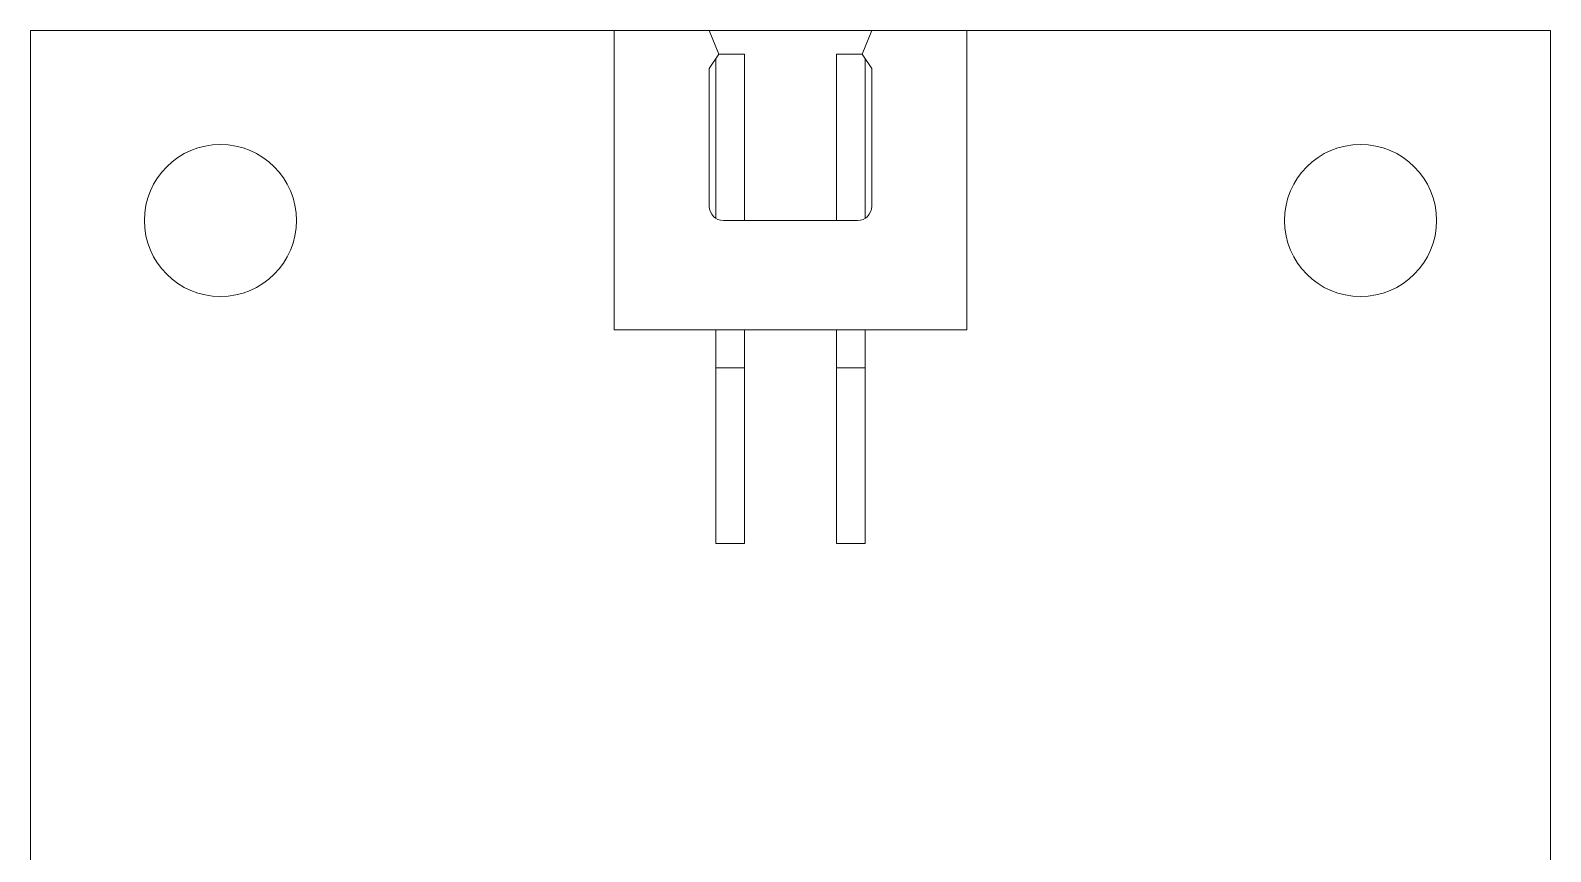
# Model space of a CAD drawing. Header units: millimetres. Extents: x 564.8 to 596.8, y 285.7 to 332.7.
# Drawn here: x 564.76 to 596.76, y 315.42 to 332.7 of the extents above; entities that cross this region are included whole.
import ezdxf

# ---------------------------------------------------------------- set-up
doc = ezdxf.new("R2010")
doc.units = ezdxf.units.MM
doc.layers.add('1', color=7, linetype='Continuous', true_color=0xffffff)

msp = doc.modelspace()

# ---------------------------------------------------------------- linework, layer by layer
at = {"layer": '1', "color": 7, "linetype": 'Continuous', "lineweight": 18}
for p, q in [((564.755, 285.696), (564.755, 332.696)), ((596.755, 332.696), (564.755, 332.696)), ((577.045, 332.695), (579.045, 332.695)), ((577.045, 332.695), (577.045, 326.396)), ((582.465, 332.695), (579.045, 332.695)), ((579.245, 332.195), (579.045, 332.695)), ((582.465, 332.695), (582.265, 332.195)), ((582.465, 332.695), (584.465, 332.695)), ((584.465, 332.695), (584.465, 326.396)), ((596.755, 332.696), (596.755, 285.696)), ((579.045, 331.895), (579.245, 332.195)), ((579.245, 332.195), (579.785, 332.195)), ((579.785, 332.195), (579.785, 328.695)), ((581.725, 332.195), (581.725, 328.695)), ((581.725, 332.195), (582.265, 332.195)), ((582.265, 332.195), (582.465, 331.895)), ((579.045, 328.995), (579.045, 331.895)), ((579.185, 332.105), (579.185, 328.741)), ((582.325, 332.105), (582.325, 328.741)), ((582.465, 328.995), (582.465, 331.895)), ((579.345, 328.695), (582.165, 328.695)), ((584.465, 326.396), (577.045, 326.396)), ((579.185, 326.196), (579.185, 326.396)), ((579.185, 325.596), (579.185, 326.196)), ((579.785, 326.196), (579.785, 326.396)), ((579.785, 326.196), (579.785, 325.596)), ((581.725, 326.196), (581.725, 326.396)), ((581.725, 325.596), (581.725, 326.196)), ((582.325, 326.196), (582.325, 326.396)), ((582.325, 326.196), (582.325, 325.596)), ((579.185, 325.496), (579.185, 325.596)), ((579.785, 325.596), (579.185, 325.596)), ((579.185, 321.896), (579.185, 325.496)), ((579.785, 325.596), (579.785, 325.496)), ((579.785, 321.896), (579.785, 325.496)), ((581.725, 325.496), (581.725, 325.596)), ((582.325, 325.596), (581.725, 325.596)), ((581.725, 321.896), (581.725, 325.496)), ((582.325, 325.596), (582.325, 325.496)), ((582.325, 321.896), (582.325, 325.496)), ((579.785, 321.896), (579.185, 321.896)), ((582.325, 321.896), (581.725, 321.896))]:
    msp.add_line(p, q, dxfattribs=at)
at = {"layer": '1', "color": 7, "linetype": 'Continuous', "lineweight": 13}
for p, q in [((579.785, 325.596), (579.185, 325.596)), ((582.325, 325.596), (581.725, 325.596))]:
    msp.add_line(p, q, dxfattribs=at)
at = {"layer": '1', "color": 7, "linetype": 'Continuous', "lineweight": 18}
for centre in [(568.755, 328.696), (592.755, 328.696)]:
    msp.add_circle(centre, 1.6, dxfattribs=at)
for centre, start, end in [((579.345, 328.995), 180, 270), ((582.165, 328.995), 270, 0)]:
    msp.add_arc(centre, 0.3, start, end, dxfattribs=at)

doc.saveas('drawing.dxf')
